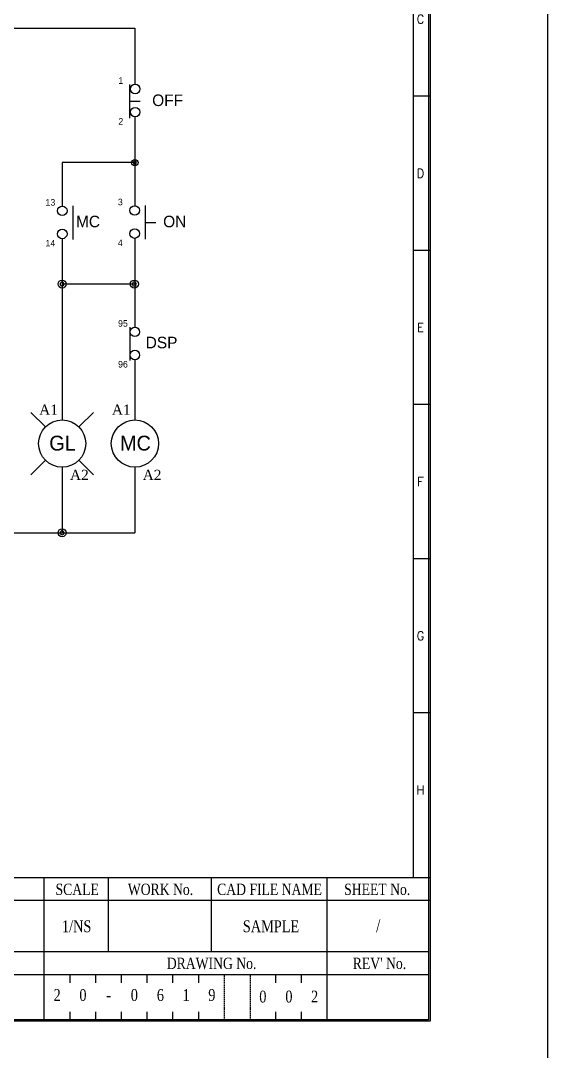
# Model space of a CAD drawing. Header units: millimetres. Extents: x 32 to 871, y 30 to 611.
# Drawn here: x 770 to 871.4, y 312.6 to 511.2 of the extents above; entities that cross this region are included whole.
import ezdxf
from ezdxf.enums import TextEntityAlignment as Align

# ---------------------------------------------------------------- set-up
doc = ezdxf.new("R2010")
doc.units = ezdxf.units.MM
doc.linetypes.add('HIDDEN', pattern=[0.375, 0.25, -0.125])
for name, color, linetype in [('20', 2, 'Continuous'), ('30', 3, 'Continuous'), ('4', 133, 'Continuous'), ('40', 4, 'Continuous'), ('70', 7, 'Continuous'), ('ASHADE', 7, 'Continuous')]:
    doc.layers.add(name, color=color, linetype=linetype)
doc.styles.add('ghs', font='NGULIM.TTF')
doc.styles.add('HCM', font='batang.ttc')
doc.styles.add('SIMPLEX', font='SIMPLEX')
doc.styles.add('SS', font='batang.ttc', dxfattribs={"width": 0.8})

msp = doc.modelspace()

# ---------------------------------------------------------------- linework, layer by layer
msp.add_lwpolyline([(31.509, 610.73), (871.425, 610.73), (871.425, 29.692), (31.509, 29.692)], close=True)
at = {"layer": '20', "color": 7}
msp.add_line((845.569, 582.427), (845.569, 346.114), dxfattribs=at)
at = {"layer": '30', "color": 7}
for p, q in [((848.836, 496.594), (845.569, 496.594)), ((848.836, 466.894), (845.569, 466.894)), ((848.836, 437.194), (845.569, 437.194)), ((848.836, 407.494), (845.569, 407.494)), ((848.836, 377.794), (845.569, 377.794))]:
    msp.add_line(p, q, dxfattribs=at)
at = {"layer": '4', "color": 0}
for p, q in [((774.811, 432.898), (772.019, 435.69)), ((781.24, 432.898), (784.031, 435.69)), ((774.811, 426.469), (772.019, 423.677)), ((781.24, 426.469), (784.031, 423.677))]:
    msp.add_line(p, q, dxfattribs=at)
for centre, radius in [((792.018, 483.805), 0.618), ((778.016, 460.406), 0.772), ((791.919, 460.406), 0.772), ((778.016, 412.491), 0.772)]:
    msp.add_circle(centre, radius, dxfattribs=at)
at = {"layer": '40', "color": 7}
for p, q in [((774.586, 318.394), (774.586, 346.114)), ((786.961, 331.759), (786.961, 346.114)), ((806.761, 331.759), (806.761, 346.114)), ((829.036, 331.759), (829.036, 346.114)), ((848.836, 341.659), (700.336, 341.659)), ((848.638, 331.759), (700.336, 331.759)), ((829.036, 318.394), (829.036, 331.759)), ((848.638, 327.304), (700.336, 327.304)), ((779.536, 325.819), (779.536, 327.304)), ((784.486, 325.819), (784.486, 327.304)), ((789.436, 325.819), (789.436, 327.304)), ((794.386, 325.819), (794.386, 327.304)), ((799.336, 325.819), (799.336, 327.304)), ((804.3, 325.819), (804.3, 327.304)), ((819.136, 325.819), (819.136, 327.304)), ((824.086, 325.819), (824.086, 327.304)), ((779.536, 318.691), (779.536, 320.176)), ((784.486, 318.691), (784.486, 320.176)), ((789.436, 318.691), (789.436, 320.176)), ((794.386, 318.691), (794.386, 320.176)), ((799.336, 318.691), (799.336, 320.176)), ((804.3, 318.691), (804.3, 320.176)), ((819.136, 318.691), (819.136, 320.176)), ((824.086, 318.691), (824.086, 320.176))]:
    msp.add_line(p, q, dxfattribs=at)
at = {"layer": '40', "color": 7, "linetype": 'HIDDEN'}
for p, q in [((809.303, 318.691), (809.303, 327.304)), ((814.253, 318.691), (814.253, 327.304))]:
    msp.add_line(p, q, dxfattribs=at)
at = {"layer": '70', "color": 7}
msp.add_line((472.636, 346.114), (848.836, 346.114), dxfattribs=at)
for points in [[(848.836, 318.394), (472.636, 318.394), (472.636, 585.694), (848.836, 585.694)], [(848.539, 318.691), (472.933, 318.691), (472.933, 585.397), (848.539, 585.397)]]:
    msp.add_lwpolyline(points, close=True, dxfattribs=at)
at = {"layer": 'ASHADE', "ltscale": 2}
for p, q in [((714.66, 509.707), (792.018, 509.707)), ((792.018, 509.707), (792.018, 498.909)), ((790.988, 498.862), (790.988, 492.395)), ((790.988, 495.628), (793.007, 495.628)), ((792.018, 492.622), (792.018, 475.51)), ((778.016, 483.805), (778.016, 475.441)), ((792.018, 483.805), (778.016, 483.805)), ((780.098, 475.454), (780.098, 468.986)), ((794.028, 475.524), (794.028, 469.056)), ((794.028, 472.29), (796.047, 472.29)), ((778.016, 469.202), (778.016, 434.229)), ((778.016, 469.151), (778.016, 460.406)), ((792.018, 469.221), (792.018, 452.123)), ((791.919, 460.406), (778.016, 460.406)), ((791.073, 452.135), (791.073, 445.668)), ((792.018, 445.832), (792.018, 434.229)), ((778.016, 425.138), (778.016, 412.491)), ((792.018, 425.138), (792.018, 412.491)), ((725.062, 412.491), (792.018, 412.491))]:
    msp.add_line(p, q, dxfattribs=at)
for centre, radius in [((792.076, 497.995), 0.915), ((792.076, 493.535), 0.915), ((778.047, 474.526), 0.915), ((791.978, 474.596), 0.915), ((778.047, 470.066), 0.915), ((791.978, 470.136), 0.915), ((792.018, 451.207), 0.915), ((792.018, 446.747), 0.915), ((778.025, 429.683), 4.546), ((792.027, 429.683), 4.546)]:
    msp.add_circle(centre, radius, dxfattribs=at)
for centre, radius, start, end in [((792.018, 483.805), 0.305, 0, 180), ((792.018, 483.805), 0.305, 180, 0), ((778.016, 460.406), 0.381, 0, 180), ((791.919, 460.406), 0.381, 0, 180), ((778.016, 460.406), 0.381, 180, 0), ((791.919, 460.406), 0.381, 180, 0), ((778.016, 412.491), 0.381, 0, 180), ((778.016, 412.491), 0.381, 180, 0)]:
    msp.add_arc(centre, radius, start, end, dxfattribs=at)

# ---------------------------------------------------------------- texts
at = {"layer": '30', "color": 7, "style": 'SIMPLEX'}
for s, p in [('C', (847.004, 511.444)), ('D', (847.004, 481.744)), ('E', (847.004, 452.044)), ('F', (847.004, 422.344)), ('G', (847.004, 392.644)), ('H', (847.004, 362.944))]:
    msp.add_text(s, height=1.683, dxfattribs=at).set_placement(p, align=Align.MIDDLE)
at = {"layer": '40', "color": 7, "style": 'SS', "width": 0.8}
for s, height, p in [('SCALE', 2.178, (780.916, 342.718)), ('WORK No.', 2.178, (796.95, 342.718)), ('CAD FILE NAME', 2.178, (817.94, 342.718)), ('SHEET No.', 2.178, (838.668, 342.718)), ('1/NS', 2.277, (780.815, 335.549)), ('SAMPLE', 2.277, (818.229, 335.549)), ('/', 2.475, (838.864, 335.549)), ('DRAWING No.', 2.178, (806.787, 328.456)), ("REV' No.", 2.178, (839.106, 328.456)), ('2', 2.277, (777.069, 322.304)), ('0', 2.277, (782.019, 322.304)), ('0', 2.277, (791.919, 322.304)), ('6', 2.277, (796.936, 322.304)), ('1', 2.277, (801.886, 322.304)), ('9', 2.277, (806.836, 322.304)), ('0', 2.277, (816.654, 322.007)), ('0', 2.277, (821.671, 322.007)), ('2', 2.277, (826.621, 322.007)), ('-', 2.277, (786.969, 322.304))]:
    msp.add_text(s, height=height, dxfattribs=at).set_placement(p, align=Align.CENTER)
at = {"layer": 'ASHADE', "ltscale": 2, "style": 'ghs'}
for s, height, p in [('1', 1.265, (788.842, 498.986)), ('OFF', 2.2244, (795.353, 494.709)), ('2', 1.265, (788.842, 491.121)), ('13', 1.2654, (774.813, 475.517)), ('3', 1.265, (788.744, 475.587)), ('MC', 2.2244, (780.686, 471.357)), ('ON', 2.2244, (797.461, 471.357)), ('14', 1.2654, (774.813, 467.651)), ('4', 1.265, (788.744, 467.721)), ('95', 1.2654, (788.784, 452.198)), ('DSP', 2.2244, (794.102, 448.039)), ('96', 1.2654, (788.784, 444.332)), ('GL', 2.856, (775.54, 428.343)), ('MC', 2.856, (789.159, 428.343))]:
    msp.add_text(s, height=height, dxfattribs=at).set_placement(p)
at = {"layer": 'ASHADE', "color": 0, "linetype": 'ByBlock', "lineweight": 25, "style": 'HCM'}
for s, p in [('A1', (773.593, 435.245)), ('A1', (787.595, 435.245)), ('A2', (779.53, 422.673)), ('A2', (793.531, 422.673))]:
    msp.add_text(s, height=1.9534, dxfattribs=at).set_placement(p)

doc.saveas('drawing.dxf')
